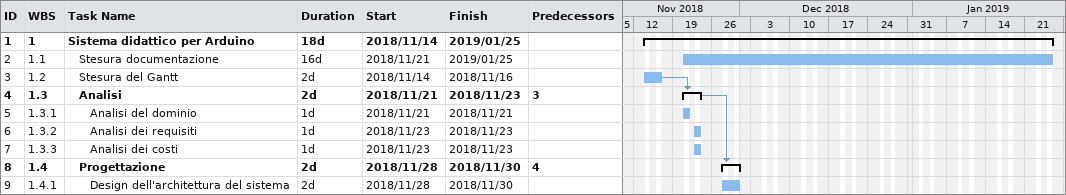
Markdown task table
| ID | WBS | Task | Duration | Start | Finish | Predecessors |
|---|---|---|---|---|---|---|
| 1 | 1 | **Sistema didattico per Arduino** | 18d | 2018-11-14 | 2019-01-25 |  |
| 2 | 1.1 | Stesura documentazione | 16d | 2018-11-21 | 2019-01-25 |  |
| 3 | 1.2 | Stesura del Gantt | 2d | 2018-11-14 | 2018-11-16 |  |
| 4 | 1.3 | **Analisi** | 2d | 2018-11-21 | 2018-11-23 | 3 |
| 5 | 1.3.1 | Analisi del dominio | 1d | 2018-11-21 | 2018-11-21 |  |
| 6 | 1.3.2 | Analisi dei requisiti | 1d | 2018-11-23 | 2018-11-23 |  |
| 7 | 1.3.3 | Analisi dei costi | 1d | 2018-11-23 | 2018-11-23 |  |
| 8 | 1.4 | **Progettazione** | 2d | 2018-11-28 | 2018-11-30 | 4 |
| 9 | 1.4.1 | Design dell'architettura del sistema | 2d | 2018-11-28 | 2018-11-30 |  |
